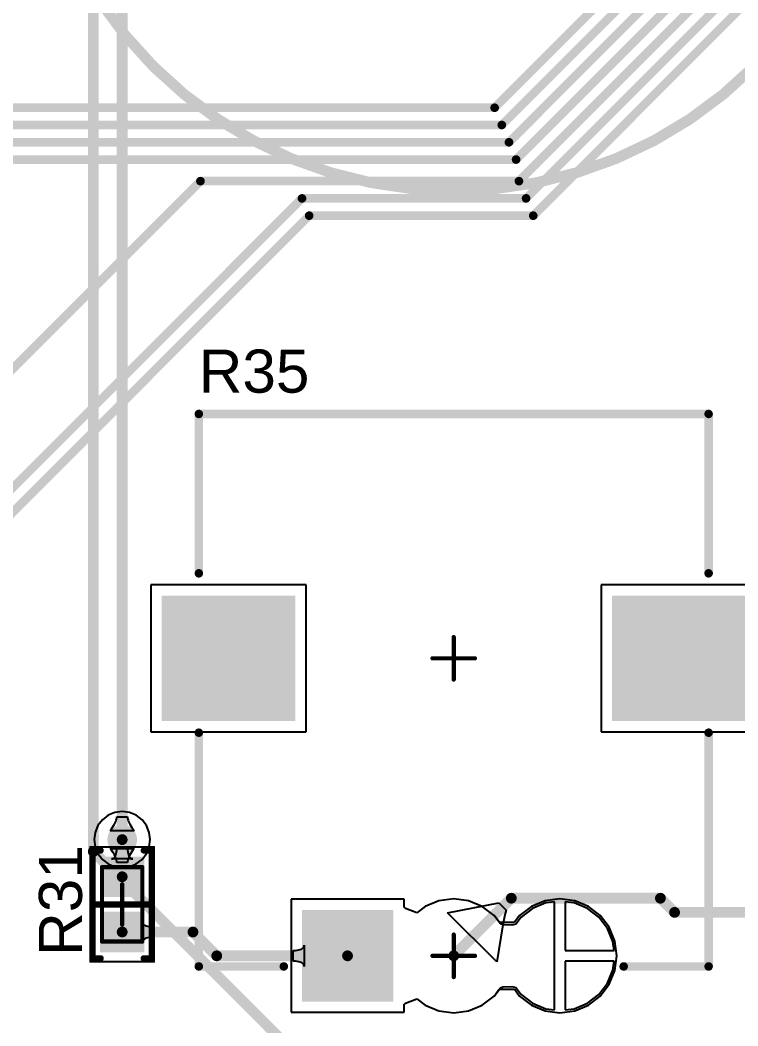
# Model space of a CAD drawing. Header units: inches. Extents: x -0.01 to 3.94, y -0.06 to 4.68.
# Drawn here: x 1.645 to 2.311, y 1.037 to 1.969 of the extents above; entities that cross this region are included whole.
import ezdxf

# ---------------------------------------------------------------- set-up
doc = ezdxf.new("R2010")
doc.units = ezdxf.units.IN
doc.header["$MEASUREMENT"] = 0
for name, color, linetype in [('Bottom Layer', 5, 'Continuous'), ('Bottom Solder', 6, 'Continuous'), ('Int1 -GND)', 16, 'Continuous'), ('Int2 -PWR)', 76, 'Continuous'), ('Multi-Layer', 9, 'Continuous'), ('Pad Holes', 156, 'Continuous'), ('PCBD Notes', 76, 'Continuous'), ('Top 3D Body', 56, 'Continuous'), ('Top Courtyard', 56, 'Continuous'), ('Top Layer', 1, 'Continuous'), ('Top Overlay', 2, 'Continuous'), ('Top Paste', 8, 'Continuous'), ('Top Solder', 216, 'Continuous'), ('Via Holes', 16, 'Continuous')]:
    doc.layers.add(name, color=color, linetype=linetype)
doc.styles.add('Arial', font='', dxfattribs={"height": 0.2})
doc.styles.get('Arial').set_extended_font_data('Arial')

# ---------------------------------------------------------------- blocks, each defined once
blk = doc.blocks.new('2EF88547_EDEF_4A49_A522_C215618D4BC7_519')
at = {"layer": 'Bottom Layer'}
for points in [[(-0.14862285, -0.05610294999999999), (-0.26870155, -0.05610295000000001), (-0.26870155, 0.05610174999999998), (-0.14862285, 0.05610175000000001)], [(0.14862245, 0.05610174999999998), (0.26870115, 0.05610175000000001), (0.26870115, -0.05610294999999999), (0.14862245, -0.05610295000000001)], [(-0.13877855, -0.23523625), (-0.05806985000000001, -0.23523625), (-0.05806984999999999, -0.31594495), (-0.13877855, -0.31594495)]]:
    blk.add_hatch(color=5, dxfattribs=at).paths.add_polyline_path(points)
h = blk.add_hatch(color=5, dxfattribs=at)
edge = h.paths.add_edge_path()
edge.add_arc((-2e-07, -0.2755906), 0.0403543, 0, 360)
h = blk.add_hatch(color=5, dxfattribs=at)
edge = h.paths.add_edge_path()
edge.add_arc((0.0984258, -0.2755906), 0.0403543, 0, 360)
at = {"layer": 'Bottom Solder'}
for points in [[(-0.14665435, -0.05807144999999999), (-0.27067005, -0.05807145000000001), (-0.27067005, 0.05807024999999999), (-0.14665435, 0.05807025000000001)], [(0.14665395, 0.05807024999999999), (0.27066965, 0.05807025000000001), (0.27066965, -0.05807144999999999), (0.14665395, -0.05807145000000001)], [(-0.14074705, -0.23326775), (-0.05610135000000002, -0.23326775), (-0.05610134999999999, -0.31791345), (-0.14074705, -0.31791345)]]:
    blk.add_hatch(color=6, dxfattribs=at).paths.add_polyline_path(points)
h = blk.add_hatch(color=6, dxfattribs=at)
edge = h.paths.add_edge_path()
edge.add_arc((-2e-07, -0.2755906), 0.0423228, 0, 360)
h = blk.add_hatch(color=6, dxfattribs=at)
edge = h.paths.add_edge_path()
edge.add_arc((0.0984258, -0.2755906), 0.0423228, 0, 360)
at = {"layer": 'Int1 -GND)'}
for points in [[(-0.14862285, -0.05610294999999999), (-0.26870155, -0.05610295000000001), (-0.26870155, 0.05610174999999998), (-0.14862285, 0.05610175000000001)], [(0.14862245, 0.05610174999999998), (0.26870115, 0.05610175000000001), (0.26870115, -0.05610294999999999), (0.14862245, -0.05610295000000001)], [(-0.13877855, -0.23523625), (-0.05806985000000001, -0.23523625), (-0.05806984999999999, -0.31594495), (-0.13877855, -0.31594495)]]:
    blk.add_hatch(color=7, dxfattribs=at).paths.add_polyline_path(points)
h = blk.add_hatch(color=7, dxfattribs=at)
edge = h.paths.add_edge_path()
edge.add_arc((-2e-07, -0.2755906), 0.0403543, 0, 360)
h = blk.add_hatch(color=7, dxfattribs=at)
edge = h.paths.add_edge_path()
edge.add_arc((0.0984258, -0.2755906), 0.0403543, 0, 360)
at = {"layer": 'Int2 -PWR)'}
for points in [[(-0.14862285, -0.05610294999999999), (-0.26870155, -0.05610295000000001), (-0.26870155, 0.05610174999999998), (-0.14862285, 0.05610175000000001)], [(0.14862245, 0.05610174999999998), (0.26870115, 0.05610175000000001), (0.26870115, -0.05610294999999999), (0.14862245, -0.05610295000000001)], [(-0.13877855, -0.23523625), (-0.05806985000000001, -0.23523625), (-0.05806984999999999, -0.31594495), (-0.13877855, -0.31594495)]]:
    blk.add_hatch(color=7, dxfattribs=at).paths.add_polyline_path(points)
h = blk.add_hatch(color=7, dxfattribs=at)
edge = h.paths.add_edge_path()
edge.add_arc((-2e-07, -0.2755906), 0.0403543, 0, 360)
h = blk.add_hatch(color=7, dxfattribs=at)
edge = h.paths.add_edge_path()
edge.add_arc((0.0984258, -0.2755906), 0.0403543, 0, 360)
at = {"layer": 'Multi-Layer'}
for points in [[(-0.14862285, -0.05610294999999999), (-0.26870155, -0.05610295000000001), (-0.26870155, 0.05610174999999998), (-0.14862285, 0.05610175000000001)], [(0.14862245, 0.05610174999999998), (0.26870115, 0.05610175000000001), (0.26870115, -0.05610294999999999), (0.14862245, -0.05610295000000001)], [(-0.13877855, -0.23523625), (-0.05806985000000001, -0.23523625), (-0.05806984999999999, -0.31594495), (-0.13877855, -0.31594495)]]:
    blk.add_hatch(color=9, dxfattribs=at).paths.add_polyline_path(points)
h = blk.add_hatch(color=9, dxfattribs=at)
edge = h.paths.add_edge_path()
edge.add_arc((-2e-07, -0.2755906), 0.0403543, 0, 360)
h = blk.add_hatch(color=9, dxfattribs=at)
edge = h.paths.add_edge_path()
edge.add_arc((0.0984258, -0.2755906), 0.0403543, 0, 360)
at = {"layer": 'Pad Holes'}
for points in [[(-0.1692921, -0.0433077), (-0.2480323, -0.0433077), (-0.2480323, 0.04330649999999999), (-0.1692921, 0.0433065)], [(0.1692917, 0.04330649999999999), (0.2480319, 0.04330650000000001), (0.2480319, -0.04330769999999999), (0.1692917, -0.04330770000000001)]]:
    blk.add_hatch(color=7, dxfattribs=at).paths.add_polyline_path(points)
h = blk.add_hatch(color=7, dxfattribs=at)
edge = h.paths.add_edge_path()
edge.add_arc((-0.0984242, -0.2755906), 0.023622, 0, 360)
h = blk.add_hatch(color=7, dxfattribs=at)
edge = h.paths.add_edge_path()
edge.add_arc((-2e-07, -0.2755906), 0.023622, 0, 360)
h = blk.add_hatch(color=7, dxfattribs=at)
edge = h.paths.add_edge_path()
edge.add_arc((0.0984258, -0.2755906), 0.023622, 0, 360)
at = {"layer": 'Top Layer'}
for points in [[(-0.14862285, -0.05610294999999999), (-0.26870155, -0.05610295000000001), (-0.26870155, 0.05610174999999998), (-0.14862285, 0.05610175000000001)], [(0.14862245, 0.05610174999999998), (0.26870115, 0.05610175000000001), (0.26870115, -0.05610294999999999), (0.14862245, -0.05610295000000001)], [(-0.13877855, -0.23523625), (-0.05806985000000001, -0.23523625), (-0.05806984999999999, -0.31594495), (-0.13877855, -0.31594495)]]:
    blk.add_hatch(color=1, dxfattribs=at).paths.add_polyline_path(points)
h = blk.add_hatch(color=1, dxfattribs=at)
edge = h.paths.add_edge_path()
edge.add_arc((-2e-07, -0.2755906), 0.0403543, 0, 360)
h = blk.add_hatch(color=1, dxfattribs=at)
edge = h.paths.add_edge_path()
edge.add_arc((0.0984258, -0.2755906), 0.0403543, 0, 360)
at = {"layer": 'Top Solder'}
for points in [[(-0.14665435, -0.05807144999999999), (-0.27067005, -0.05807145000000001), (-0.27067005, 0.05807024999999999), (-0.14665435, 0.05807025000000001)], [(0.14665395, 0.05807024999999999), (0.27066965, 0.05807025000000001), (0.27066965, -0.05807144999999999), (0.14665395, -0.05807145000000001)], [(-0.14074705, -0.23326775), (-0.05610135000000002, -0.23326775), (-0.05610134999999999, -0.31791345), (-0.14074705, -0.31791345)]]:
    blk.add_hatch(color=216, dxfattribs=at).paths.add_polyline_path(points)
h = blk.add_hatch(color=216, dxfattribs=at)
edge = h.paths.add_edge_path()
edge.add_arc((-2e-07, -0.2755906), 0.0423228, 0, 360)
h = blk.add_hatch(color=216, dxfattribs=at)
edge = h.paths.add_edge_path()
edge.add_arc((0.0984258, -0.2755906), 0.0423228, 0, 360)
at = {"layer": 'Top Courtyard'}
for points in [[(-2e-07, -0.0196846, 0.003937, 0.003937, 0), (-2e-07, 0.0196854, 0.003937, 0.003937, 0)], [(-0.0196842, -6e-07, 0.003937, 0.003937, 0), (0.0196858, -6e-07, 0.003937, 0.003937, 0)], [(-2e-07, -0.2952766, 0.003937, 0.003937, 0), (-2e-07, -0.2559046, 0.003937, 0.003937, 0)], [(-0.0196842, -0.2755906, 0.003937, 0.003937, 0), (0.0196858, -0.2755906, 0.003937, 0.003937, 0)]]:
    blk.add_lwpolyline(points, format="xyseb", dxfattribs=at)
for points in [[(-0.0009844, 0.0196854, 0.0019685, 0.0019685, 1), (0.000984, 0.0196854, 0.0019685, 0.0019685, 1)], [(-0.0206684, -6e-07, 0.0019685, 0.0019685, 1), (-0.0187, -6e-07, 0.0019685, 0.0019685, 1)], [(0.0187016, -6e-07, 0.0019685, 0.0019685, 1), (0.02067, -6e-07, 0.0019685, 0.0019685, 1)], [(-0.0009844, -0.0196846, 0.0019685, 0.0019685, 1), (0.000984, -0.0196846, 0.0019685, 0.0019685, 1)], [(-0.0009844, -0.2559046, 0.0019685, 0.0019685, 1), (0.000984, -0.2559046, 0.0019685, 0.0019685, 1)], [(-0.0206684, -0.2755906, 0.0019685, 0.0019685, 1), (-0.0187, -0.2755906, 0.0019685, 0.0019685, 1)], [(0.0187016, -0.2755906, 0.0019685, 0.0019685, 1), (0.02067, -0.2755906, 0.0019685, 0.0019685, 1)], [(-0.0009844, -0.2952766, 0.0019685, 0.0019685, 1), (0.000984, -0.2952766, 0.0019685, 0.0019685, 1)]]:
    blk.add_lwpolyline(points, format="xyseb", close=True, dxfattribs=at)
at = {"layer": 'Top Overlay'}
for points in [[(-0.2362202, 0.2263774, 0.007874, 0.007874, 0), (0.2362198, 0.2263774, 0.007874, 0.007874, 0)], [(-0.2362202, 0.0787394, 0.007874, 0.007874, 0), (-0.2362202, 0.2263774, 0.007874, 0.007874, 0)], [(0.2362198, 0.0787394, 0.007874, 0.007874, 0), (0.2362198, 0.2263774, 0.007874, 0.007874, 0)], [(-0.2362202, -0.2854326, 0.007874, 0.007874, 0), (-0.2362202, -0.0688986, 0.007874, 0.007874, 0)], [(0.2362198, -0.2854326, 0.007874, 0.007874, 0), (0.2362198, -0.0688986, 0.007874, 0.007874, 0)], [(-0.2362202, -0.2854326, 0.007874, 0.007874, 0), (-0.1574802, -0.2854326, 0.007874, 0.007874, 0)], [(0.1574798, -0.2854326, 0.007874, 0.007874, 0), (0.2362198, -0.2854326, 0.007874, 0.007874, 0)]]:
    blk.add_lwpolyline(points, format="xyseb", dxfattribs=at)
for points in [[(-0.2381887, 0.2263774, 0.003937, 0.003937, 1), (-0.2342517, 0.2263774, 0.003937, 0.003937, 1)], [(-0.2381887, 0.2263774, 0.003937, 0.003937, 1), (-0.2342517, 0.2263774, 0.003937, 0.003937, 1)], [(0.2342513, 0.2263774, 0.003937, 0.003937, 1), (0.2381883, 0.2263774, 0.003937, 0.003937, 1)], [(0.2342513, 0.2263774, 0.003937, 0.003937, 1), (0.2381883, 0.2263774, 0.003937, 0.003937, 1)], [(-0.2381887, 0.0787394, 0.003937, 0.003937, 1), (-0.2342517, 0.0787394, 0.003937, 0.003937, 1)], [(0.2342513, 0.0787394, 0.003937, 0.003937, 1), (0.2381883, 0.0787394, 0.003937, 0.003937, 1)], [(-0.2381887, -0.0688986, 0.003937, 0.003937, 1), (-0.2342517, -0.0688986, 0.003937, 0.003937, 1)], [(0.2342513, -0.0688986, 0.003937, 0.003937, 1), (0.2381883, -0.0688986, 0.003937, 0.003937, 1)], [(-0.2381887, -0.2854326, 0.003937, 0.003937, 1), (-0.2342517, -0.2854326, 0.003937, 0.003937, 1)], [(-0.2381887, -0.2854326, 0.003937, 0.003937, 1), (-0.2342517, -0.2854326, 0.003937, 0.003937, 1)], [(-0.1594487, -0.2854326, 0.003937, 0.003937, 1), (-0.1555117, -0.2854326, 0.003937, 0.003937, 1)], [(0.1555113, -0.2854326, 0.003937, 0.003937, 1), (0.1594483, -0.2854326, 0.003937, 0.003937, 1)], [(0.2342513, -0.2854326, 0.003937, 0.003937, 1), (0.2381883, -0.2854326, 0.003937, 0.003937, 1)], [(0.2342513, -0.2854326, 0.003937, 0.003937, 1), (0.2381883, -0.2854326, 0.003937, 0.003937, 1)]]:
    blk.add_lwpolyline(points, format="xyseb", close=True, dxfattribs=at)
blk = doc.blocks.new('RES_0603_1608_523')
at = {"layer": 'Top Layer'}
for points in [[(-0.0423224, -0.0187007), (-0.0423224, 0.0187009), (-0.0088578, 0.0187009), (-0.0088578, -0.0187007)], [(0.0088576, -0.0187007), (0.0088576, 0.0187009), (0.0423222, 0.0187009), (0.0423222, -0.0187007)]]:
    blk.add_hatch(color=1, dxfattribs=at).paths.add_polyline_path(points)
at = {"layer": 'Top Paste'}
for points in [[(-0.0423224, -0.0187007), (-0.0423224, 0.0187009), (-0.0088578, 0.0187009), (-0.0088578, -0.0187007)], [(0.0088576, -0.0187007), (0.0088576, 0.0187009), (0.0423222, 0.0187009), (0.0423222, -0.0187007)]]:
    blk.add_hatch(color=8, dxfattribs=at).paths.add_polyline_path(points)
at = {"layer": 'Top Solder'}
for points in [[(-0.0442909, -0.0206692), (-0.0442909, 0.0206694), (-0.0068893, 0.0206694), (-0.0068893, -0.0206692)], [(0.0068891, -0.0206692), (0.0068891, 0.0206694), (0.0442907, 0.0206694), (0.0442907, -0.0206692)]]:
    blk.add_hatch(color=216, dxfattribs=at).paths.add_polyline_path(points)
at = {"layer": 'Top 3D Body'}
for points in [[(-0.0344481, 0.0187001, 0.003937, 0.003937, 0), (0.0344479, 0.0187001, 0.003937, 0.003937, 0)], [(-0.0344481, 0.0187001, 0.003937, 0.003937, 0), (-0.0344481, -0.0186999, 0.003937, 0.003937, 0)], [(0.0344479, 0.0187001, 0.003937, 0.003937, 0), (0.0344479, -0.0186999, 0.003937, 0.003937, 0)], [(-0.0344481, -0.0186999, 0.003937, 0.003937, 0), (0.0344479, -0.0186999, 0.003937, 0.003937, 0)]]:
    blk.add_lwpolyline(points, format="xyseb", dxfattribs=at)
for points in [[(-0.0354323, 0.0187001, 0.0019685, 0.0019685, 1), (-0.0334639, 0.0187001, 0.0019685, 0.0019685, 1)], [(-0.0354323, 0.0187001, 0.0019685, 0.0019685, 1), (-0.0334639, 0.0187001, 0.0019685, 0.0019685, 1)], [(0.0334637, 0.0187001, 0.0019685, 0.0019685, 1), (0.0354321, 0.0187001, 0.0019685, 0.0019685, 1)], [(0.0334637, 0.0187001, 0.0019685, 0.0019685, 1), (0.0354321, 0.0187001, 0.0019685, 0.0019685, 1)], [(-0.0354323, -0.0186999, 0.0019685, 0.0019685, 1), (-0.0334639, -0.0186999, 0.0019685, 0.0019685, 1)], [(-0.0354323, -0.0186999, 0.0019685, 0.0019685, 1), (-0.0334639, -0.0186999, 0.0019685, 0.0019685, 1)], [(0.0334637, -0.0186999, 0.0019685, 0.0019685, 1), (0.0354321, -0.0186999, 0.0019685, 0.0019685, 1)], [(0.0334637, -0.0186999, 0.0019685, 0.0019685, 1), (0.0354321, -0.0186999, 0.0019685, 0.0019685, 1)]]:
    blk.add_lwpolyline(points, format="xyseb", close=True, dxfattribs=at)
at = {"layer": 'Top Courtyard'}
for points in [[(-0.0531501, 0.0295281, 0.0019685, 0.0019685, 0), (0.0531499, 0.0295281, 0.0019685, 0.0019685, 0)], [(-0.0531501, 0.0295281, 0.0019685, 0.0019685, 0), (-0.0531501, -0.0295279, 0.0019685, 0.0019685, 0)], [(0.0531499, 0.0295281, 0.0019685, 0.0019685, 0), (0.0531499, -0.0295279, 0.0019685, 0.0019685, 0)], [(-1e-07, 0.0187001, 0.003937, 0.003937, 0), (-1e-07, -0.0186999, 0.003937, 0.003937, 0)], [(-0.0187001, 1e-07, 0.003937, 0.003937, 0), (0.0186999, 1e-07, 0.003937, 0.003937, 0)], [(-0.0531501, -0.0295279, 0.0019685, 0.0019685, 0), (0.0531499, -0.0295279, 0.0019685, 0.0019685, 0)]]:
    blk.add_lwpolyline(points, format="xyseb", dxfattribs=at)
for points in [[(-0.0536422, 0.0295281, 0.0009842, 0.0009842, 1), (-0.052658, 0.0295281, 0.0009842, 0.0009842, 1)], [(-0.0536422, 0.0295281, 0.0009842, 0.0009842, 1), (-0.052658, 0.0295281, 0.0009842, 0.0009842, 1)], [(0.0526578, 0.0295281, 0.0009842, 0.0009842, 1), (0.053642, 0.0295281, 0.0009842, 0.0009842, 1)], [(0.0526578, 0.0295281, 0.0009842, 0.0009842, 1), (0.053642, 0.0295281, 0.0009842, 0.0009842, 1)], [(-0.0009843, 0.0187001, 0.0019685, 0.0019685, 1), (0.0009841, 0.0187001, 0.0019685, 0.0019685, 1)], [(-0.0196843, 1e-07, 0.0019685, 0.0019685, 1), (-0.0177159, 1e-07, 0.0019685, 0.0019685, 1)], [(0.0177157, 1e-07, 0.0019685, 0.0019685, 1), (0.0196841, 1e-07, 0.0019685, 0.0019685, 1)], [(-0.0009843, -0.0186999, 0.0019685, 0.0019685, 1), (0.0009841, -0.0186999, 0.0019685, 0.0019685, 1)], [(-0.0536422, -0.0295279, 0.0009842, 0.0009842, 1), (-0.052658, -0.0295279, 0.0009842, 0.0009842, 1)], [(-0.0536422, -0.0295279, 0.0009842, 0.0009842, 1), (-0.052658, -0.0295279, 0.0009842, 0.0009842, 1)], [(0.0526578, -0.0295279, 0.0009842, 0.0009842, 1), (0.053642, -0.0295279, 0.0009842, 0.0009842, 1)], [(0.0526578, -0.0295279, 0.0009842, 0.0009842, 1), (0.053642, -0.0295279, 0.0009842, 0.0009842, 1)]]:
    blk.add_lwpolyline(points, format="xyseb", close=True, dxfattribs=at)
at = {"layer": 'Top Overlay'}
for points in [[(-0.0500001, 0.0275601, 0.0059055, 0.0059055, 0), (0.0499999, 0.0275601, 0.0059055, 0.0059055, 0)], [(-0.0500001, 0.0275601, 0.0059055, 0.0059055, 0), (-0.0500001, 0.0200001, 0.0059055, 0.0059055, 0)], [(-1e-07, 0.0275601, 0.0059055, 0.0059055, 0), (-1e-07, -0.0275599, 0.0059055, 0.0059055, 0)], [(0.0499999, 0.0275601, 0.0059055, 0.0059055, 0), (0.0499999, 0.0200001, 0.0059055, 0.0059055, 0)], [(-0.0500001, -0.0199999, 0.0059055, 0.0059055, 0), (-0.0500001, -0.0275599, 0.0059055, 0.0059055, 0)], [(0.0499999, -0.0199999, 0.0059055, 0.0059055, 0), (0.0499999, -0.0275599, 0.0059055, 0.0059055, 0)], [(-0.0500001, -0.0275599, 0.0059055, 0.0059055, 0), (0.0499999, -0.0275599, 0.0059055, 0.0059055, 0)]]:
    blk.add_lwpolyline(points, format="xyseb", dxfattribs=at)
for points in [[(-0.0514765, 0.0275601, 0.0029527, 0.0029527, 1), (-0.0485237, 0.0275601, 0.0029527, 0.0029527, 1)], [(-0.0514765, 0.0275601, 0.0029527, 0.0029527, 1), (-0.0485237, 0.0275601, 0.0029527, 0.0029527, 1)], [(-0.0014765, 0.0275601, 0.0029527, 0.0029527, 1), (0.0014763, 0.0275601, 0.0029527, 0.0029527, 1)], [(0.0485235, 0.0275601, 0.0029527, 0.0029527, 1), (0.0514763, 0.0275601, 0.0029527, 0.0029527, 1)], [(0.0485235, 0.0275601, 0.0029527, 0.0029527, 1), (0.0514763, 0.0275601, 0.0029527, 0.0029527, 1)], [(-0.0514765, 0.0200001, 0.0029527, 0.0029527, 1), (-0.0485237, 0.0200001, 0.0029527, 0.0029527, 1)], [(0.0485235, 0.0200001, 0.0029527, 0.0029527, 1), (0.0514763, 0.0200001, 0.0029527, 0.0029527, 1)], [(-0.0514765, -0.0199999, 0.0029527, 0.0029527, 1), (-0.0485237, -0.0199999, 0.0029527, 0.0029527, 1)], [(0.0485235, -0.0199999, 0.0029527, 0.0029527, 1), (0.0514763, -0.0199999, 0.0029527, 0.0029527, 1)], [(-0.0514765, -0.0275599, 0.0029527, 0.0029527, 1), (-0.0485237, -0.0275599, 0.0029527, 0.0029527, 1)], [(-0.0514765, -0.0275599, 0.0029527, 0.0029527, 1), (-0.0485237, -0.0275599, 0.0029527, 0.0029527, 1)], [(-0.0014765, -0.0275599, 0.0029527, 0.0029527, 1), (0.0014763, -0.0275599, 0.0029527, 0.0029527, 1)], [(0.0485235, -0.0275599, 0.0029527, 0.0029527, 1), (0.0514763, -0.0275599, 0.0029527, 0.0029527, 1)], [(0.0485235, -0.0275599, 0.0029527, 0.0029527, 1), (0.0514763, -0.0275599, 0.0029527, 0.0029527, 1)]]:
    blk.add_lwpolyline(points, format="xyseb", close=True, dxfattribs=at)

msp = doc.modelspace()

# ---------------------------------------------------------------- hatches: boundary and pattern name
at = {"layer": 'Bottom Layer'}
h = msp.add_hatch(color=5, dxfattribs=at)
edge = h.paths.add_edge_path()
edge.add_arc((1.74, 1.21), 0.0137795, 0, 360)
at = {"layer": 'Int1 -GND)'}
h = msp.add_hatch(color=7, dxfattribs=at)
edge = h.paths.add_edge_path()
edge.add_arc((1.74, 1.21), 0.0137795, 0, 360)
at = {"layer": 'Int2 -PWR)'}
h = msp.add_hatch(color=7, dxfattribs=at)
edge = h.paths.add_edge_path()
edge.add_arc((1.74, 1.21), 0.0137795, 0, 360)
at = {"layer": 'Top Layer'}
h = msp.add_hatch(color=1, dxfattribs=at)
edge = h.paths.add_edge_path()
edge.add_arc((1.74, 1.21), 0.0137795, 0, 360)
at = {"layer": 'Via Holes'}
h = msp.add_hatch(color=7, dxfattribs=at)
edge = h.paths.add_edge_path()
edge.add_arc((1.74, 1.21), 0.0068897, 0, 360)

# ---------------------------------------------------------------- linework, layer by layer
at = {"layer": 'Bottom Layer'}
for p, q in [((1.7347593, 1.2290527), (1.7349398, 1.2301123)), ((1.7349398, 1.2301123), (1.735, 1.2311081)), ((1.735, 1.2311081), (1.745, 1.2311081)), ((1.745, 1.2311081), (1.7450602, 1.2301123)), ((1.7450602, 1.2301123), (1.7452407, 1.2290527)), ((1.730125, 1.2198455), (1.7328333, 1.2241749)), ((1.7328333, 1.2241749), (1.7334954, 1.2254902)), ((1.7334954, 1.2254902), (1.734037, 1.2267416)), ((1.734037, 1.2267416), (1.7344583, 1.2279291)), ((1.7344583, 1.2279291), (1.7347593, 1.2290527)), ((1.7452407, 1.2290527), (1.7455417, 1.2279291)), ((1.7455417, 1.2279291), (1.745963, 1.2267416)), ((1.745963, 1.2267416), (1.7465046, 1.2254902)), ((1.7465046, 1.2254902), (1.7471667, 1.2241749)), ((1.7471667, 1.2241749), (1.7488519, 1.2213525)), ((1.7488519, 1.2213525), (1.749875, 1.2198455)), ((1.7289815, 1.2182746), (1.730125, 1.2198455)), ((1.7510185, 1.2182746), (1.7289815, 1.2182746)), ((1.749875, 1.2198455), (1.7510185, 1.2182746))]:
    msp.add_line(p, q, dxfattribs=at)
for points in [[(1.7132204, 1.1989076, 0.01, 0.01, 0), (1.7132204, 3.3162254, 0.01, 0.01, 0)], [(1.74, 1.21, 0.01, 0.01, 0), (1.74, 3.157872, 0.01, 0.01, 0)], [(1.7132204, 1.1989076, 0.01, 0.01, 0), (1.9409943, 0.9711337, 0.01, 0.01, 0)]]:
    msp.add_lwpolyline(points, format="xyseb", dxfattribs=at)
for points in [[(1.7375, 1.21, 0.005, 0.005, 1), (1.7425, 1.21, 0.005, 0.005, 1)], [(1.7107204, 1.1989076, 0.005, 0.005, 1), (1.7157204, 1.1989076, 0.005, 0.005, 1)], [(1.7107204, 1.1989076, 0.005, 0.005, 1), (1.7157204, 1.1989076, 0.005, 0.005, 1)]]:
    msp.add_lwpolyline(points, format="xyseb", close=True, dxfattribs=at)
at = {"layer": 'Int1 -GND)'}
for p, q in [((1.9106212, 1.4460544), (1.7665426, 1.4460544)), ((1.7665426, 1.4460544), (1.7665426, 1.3098498)), ((1.9106212, 1.3098498), (1.9106212, 1.4460544)), ((2.3279452, 1.4460544), (2.1838666, 1.4460544)), ((2.1838666, 1.4460544), (2.1838666, 1.3098498)), ((1.7665426, 1.3098498), (1.9106212, 1.3098498)), ((2.1838666, 1.3098498), (2.3279452, 1.3098498)), ((1.726999, 1.2325184), (1.7216138, 1.2283862)), ((1.7332702, 1.235116), (1.726999, 1.2325184)), ((1.74, 1.236002), (1.7332702, 1.235116)), ((1.7467298, 1.235116), (1.74, 1.236002)), ((1.753001, 1.2325184), (1.7467298, 1.235116)), ((1.7583862, 1.2283862), (1.753001, 1.2325184)), ((1.7174816, 1.223001), (1.714884, 1.2167298)), ((1.7216138, 1.2283862), (1.7174816, 1.223001)), ((1.7625184, 1.223001), (1.7583862, 1.2283862)), ((1.765116, 1.2167298), (1.7625184, 1.223001)), ((1.714884, 1.2167298), (1.713998, 1.21)), ((1.766002, 1.21), (1.765116, 1.2167298)), ((1.713998, 1.21), (1.714884, 1.2032702)), ((1.714884, 1.2032702), (1.7174816, 1.196999)), ((1.7625184, 1.196999), (1.765116, 1.2032702)), ((1.765116, 1.2032702), (1.766002, 1.21)), ((1.7174816, 1.196999), (1.7216138, 1.1916138)), ((1.7583862, 1.1916138), (1.7625184, 1.196999)), ((1.7216138, 1.1916138), (1.726999, 1.1874816)), ((1.726999, 1.1874816), (1.7332702, 1.184884)), ((1.7332702, 1.184884), (1.74, 1.183998)), ((1.74, 1.183998), (1.7467298, 1.184884)), ((1.7467298, 1.184884), (1.753001, 1.1874816)), ((1.753001, 1.1874816), (1.7583862, 1.1916138)), ((2.0011742, 1.1547164), (1.8964656, 1.1547164)), ((1.8964656, 1.1547164), (1.8964656, 1.0500078)), ((2.0011742, 1.147463), (2.0011742, 1.1547164)), ((2.0025636, 1.1462279), (2.0011742, 1.147463)), ((2.0131742, 1.1422108), (2.0025636, 1.1462279)), ((2.0208409, 1.1480935), (2.0131742, 1.1422108)), ((2.0335767, 1.1533689), (2.0208409, 1.1480935)), ((2.0472439, 1.1551682), (2.0335767, 1.1533689)), ((2.0609111, 1.1533689), (2.0472439, 1.1551682)), ((2.0736469, 1.1480935), (2.0609111, 1.1533689)), ((2.0845835, 1.1397017), (2.0736469, 1.1480935)), ((2.1202755, 1.1463465), (2.1097568, 1.1382752)), ((2.1325248, 1.1514203), (2.1202755, 1.1463465)), ((2.1406699, 1.1524926), (2.1325248, 1.1514203)), ((2.1406699, 1.1023621), (2.1406699, 1.1524926)), ((2.158815, 1.1514203), (2.1506699, 1.1524926)), ((2.1506699, 1.1524926), (2.1506699, 1.1073621)), ((2.1710643, 1.1463465), (2.158815, 1.1514203)), ((2.181583, 1.1382752), (2.1710643, 1.1463465)), ((2.090468, 1.1320327), (2.0845835, 1.1397017)), ((2.1097568, 1.1382752), (2.1047354, 1.1317313)), ((2.1896543, 1.1277565), (2.181583, 1.1382752)), ((2.0928877, 1.1311103), (2.090468, 1.1320327)), ((2.1010453, 1.1308005), (2.0928877, 1.1311103)), ((2.1047354, 1.1317313), (2.1010453, 1.1308005)), ((2.1947281, 1.1155072), (2.1896543, 1.1277565)), ((2.1958004, 1.1073621), (2.1947281, 1.1155072)), ((2.1406699, 1.0522316), (2.1406699, 1.1023621)), ((2.1506699, 1.1073621), (2.1958004, 1.1073621)), ((2.1958004, 1.0973621), (2.1506699, 1.0973621)), ((2.1506699, 1.0973621), (2.1506699, 1.0522316)), ((2.1947281, 1.089217), (2.1958004, 1.0973621)), ((2.1896543, 1.0769677), (2.1947281, 1.089217)), ((2.0845835, 1.0650225), (2.090468, 1.0726915)), ((2.090468, 1.0726915), (2.0928877, 1.0736139)), ((2.0928877, 1.0736139), (2.1010453, 1.0739237)), ((2.1010453, 1.0739237), (2.1047354, 1.0729929)), ((2.1047354, 1.0729929), (2.1097568, 1.066449)), ((2.181583, 1.066449), (2.1896543, 1.0769677)), ((2.0025636, 1.0584963), (2.0131742, 1.0625134)), ((2.0131742, 1.0625134), (2.0208409, 1.0566307)), ((2.0736469, 1.0566307), (2.0845835, 1.0650225)), ((2.1097568, 1.066449), (2.1202755, 1.0583777)), ((2.1710643, 1.0583777), (2.181583, 1.066449)), ((2.0011742, 1.0572612), (2.0025636, 1.0584963)), ((2.0011742, 1.0500078), (2.0011742, 1.0572612)), ((2.0208409, 1.0566307), (2.0335767, 1.0513553)), ((2.0609111, 1.0513553), (2.0736469, 1.0566307)), ((2.1202755, 1.0583777), (2.1325248, 1.0533039)), ((2.1325248, 1.0533039), (2.1406699, 1.0522316)), ((2.1506699, 1.0522316), (2.158815, 1.0533039)), ((2.158815, 1.0533039), (2.1710643, 1.0583777)), ((1.8964656, 1.0500078), (2.0011742, 1.0500078)), ((2.0335767, 1.0513553), (2.0472439, 1.049556)), ((2.0472439, 1.049556), (2.0609111, 1.0513553))]:
    msp.add_line(p, q, dxfattribs=at)
at = {"layer": 'Int2 -PWR)'}
for p, q in [((1.9106212, 1.4460544), (1.7665426, 1.4460544)), ((1.7665426, 1.4460544), (1.7665426, 1.3098498)), ((1.9106212, 1.3098498), (1.9106212, 1.4460544)), ((2.3279452, 1.4460544), (2.1838666, 1.4460544)), ((2.1838666, 1.4460544), (2.1838666, 1.3098498)), ((1.7665426, 1.3098498), (1.9106212, 1.3098498)), ((2.1838666, 1.3098498), (2.3279452, 1.3098498)), ((1.726999, 1.2325184), (1.7216138, 1.2283862)), ((1.7332702, 1.235116), (1.726999, 1.2325184)), ((1.74, 1.236002), (1.7332702, 1.235116)), ((1.7467298, 1.235116), (1.74, 1.236002)), ((1.753001, 1.2325184), (1.7467298, 1.235116)), ((1.7583862, 1.2283862), (1.753001, 1.2325184)), ((1.7174816, 1.223001), (1.714884, 1.2167298)), ((1.7216138, 1.2283862), (1.7174816, 1.223001)), ((1.7625184, 1.223001), (1.7583862, 1.2283862)), ((1.765116, 1.2167298), (1.7625184, 1.223001)), ((1.714884, 1.2167298), (1.713998, 1.21)), ((1.766002, 1.21), (1.765116, 1.2167298)), ((1.713998, 1.21), (1.714884, 1.2032702)), ((1.714884, 1.2032702), (1.7174816, 1.196999)), ((1.7625184, 1.196999), (1.765116, 1.2032702)), ((1.765116, 1.2032702), (1.766002, 1.21)), ((1.7174816, 1.196999), (1.7216138, 1.1916138)), ((1.7583862, 1.1916138), (1.7625184, 1.196999)), ((1.7216138, 1.1916138), (1.726999, 1.1874816)), ((1.726999, 1.1874816), (1.7332702, 1.184884)), ((1.7332702, 1.184884), (1.74, 1.183998)), ((1.74, 1.183998), (1.7467298, 1.184884)), ((1.7467298, 1.184884), (1.753001, 1.1874816)), ((1.753001, 1.1874816), (1.7583862, 1.1916138)), ((2.0011742, 1.1547164), (1.8964656, 1.1547164)), ((1.8964656, 1.1547164), (1.8964656, 1.0500078)), ((2.0011742, 1.147463), (2.0011742, 1.1547164)), ((2.0025636, 1.1462279), (2.0011742, 1.147463)), ((2.0131742, 1.1422108), (2.0025636, 1.1462279)), ((2.0208409, 1.1480935), (2.0131742, 1.1422108)), ((2.0335767, 1.1533689), (2.0208409, 1.1480935)), ((2.0472439, 1.1551682), (2.0335767, 1.1533689)), ((2.0609111, 1.1533689), (2.0472439, 1.1551682)), ((2.0736469, 1.1480935), (2.0609111, 1.1533689)), ((2.0845835, 1.1397017), (2.0736469, 1.1480935)), ((2.1192669, 1.1480935), (2.1083303, 1.1397017)), ((2.1320027, 1.1533689), (2.1192669, 1.1480935)), ((2.1456699, 1.1551682), (2.1320027, 1.1533689)), ((2.1593371, 1.1533689), (2.1456699, 1.1551682)), ((2.1720729, 1.1480935), (2.1593371, 1.1533689)), ((2.1830095, 1.1397017), (2.1720729, 1.1480935)), ((2.0891912, 1.1336967), (2.0845835, 1.1397017)), ((2.1083303, 1.1397017), (2.1037226, 1.1336967)), ((2.1914013, 1.1287651), (2.1830095, 1.1397017)), ((2.0904353, 1.1331258), (2.0891912, 1.1336967)), ((2.1024785, 1.1331258), (2.0904353, 1.1331258)), ((2.1037226, 1.1336967), (2.1024785, 1.1331258)), ((2.1966767, 1.1160293), (2.1914013, 1.1287651)), ((2.198476, 1.1023621), (2.1966767, 1.1160293)), ((2.1966767, 1.0886949), (2.198476, 1.1023621)), ((2.1914013, 1.0759591), (2.1966767, 1.0886949)), ((2.0891912, 1.0710275), (2.0904353, 1.0715984)), ((2.0904353, 1.0715984), (2.1024785, 1.0715984)), ((2.1024785, 1.0715984), (2.1037226, 1.0710275)), ((2.1830095, 1.0650225), (2.1914013, 1.0759591)), ((2.0025636, 1.0584963), (2.0131742, 1.0625134)), ((2.0131742, 1.0625134), (2.0208409, 1.0566307)), ((2.0736469, 1.0566307), (2.0845835, 1.0650225)), ((2.0845835, 1.0650225), (2.0891912, 1.0710275)), ((2.1037226, 1.0710275), (2.1083303, 1.0650225)), ((2.1083303, 1.0650225), (2.1192669, 1.0566307)), ((2.1720729, 1.0566307), (2.1830095, 1.0650225)), ((2.0011742, 1.0572612), (2.0025636, 1.0584963)), ((2.0011742, 1.0500078), (2.0011742, 1.0572612)), ((2.0208409, 1.0566307), (2.0335767, 1.0513553)), ((2.0609111, 1.0513553), (2.0736469, 1.0566307)), ((2.1192669, 1.0566307), (2.1320027, 1.0513553)), ((2.1593371, 1.0513553), (2.1720729, 1.0566307)), ((1.8964656, 1.0500078), (2.0011742, 1.0500078)), ((2.0335767, 1.0513553), (2.0472439, 1.049556)), ((2.0472439, 1.049556), (2.0609111, 1.0513553)), ((2.1320027, 1.0513553), (2.1456699, 1.049556)), ((2.1456699, 1.049556), (2.1593371, 1.0513553))]:
    msp.add_line(p, q, dxfattribs=at)
at = {"layer": 'PCBD Notes'}
msp.add_lwpolyline([(2.4409449, 2.2047244, 0.01, 0.01, 1), (1.6535433, 2.2047244, 0.01, 0.01, 1)], format="xyseb", close=True, dxfattribs=at)
at = {"layer": 'Top Layer'}
for p, q in [((1.73495, 1.2003022), (1.735, 1.2022022)), ((1.735, 1.2022022), (1.745, 1.2022022)), ((1.745, 1.2022022), (1.74505, 1.2003022)), ((1.730125, 1.2001545), (1.7289815, 1.2017254)), ((1.7289815, 1.2017254), (1.7510185, 1.2017254)), ((1.7311481, 1.1986475), (1.730125, 1.2001545)), ((1.7328333, 1.1958251), (1.7311481, 1.1986475)), ((1.7318, 1.1926022), (1.73255, 1.1931022)), ((1.73255, 1.1931022), (1.7332, 1.1938022)), ((1.7334954, 1.1945098), (1.7328333, 1.1958251)), ((1.7332, 1.1938022), (1.73375, 1.1947022)), ((1.734037, 1.1932584), (1.7334954, 1.1945098)), ((1.73375, 1.1947022), (1.7342, 1.1958022)), ((1.7344583, 1.1920709), (1.734037, 1.1932584)), ((1.7342, 1.1958022), (1.73455, 1.1971022)), ((1.73455, 1.1971022), (1.7348, 1.1986022)), ((1.7348, 1.1986022), (1.73495, 1.2003022)), ((1.74505, 1.2003022), (1.7452, 1.1986022)), ((1.7452, 1.1986022), (1.74545, 1.1971022)), ((1.74545, 1.1971022), (1.7458, 1.1958022)), ((1.745963, 1.1932584), (1.7455417, 1.1920709)), ((1.7458, 1.1958022), (1.74625, 1.1947022)), ((1.7465046, 1.1945098), (1.745963, 1.1932584)), ((1.74625, 1.1947022), (1.7468, 1.1938022)), ((1.7471667, 1.1958251), (1.7465046, 1.1945098)), ((1.7468, 1.1938022), (1.74745, 1.1931022)), ((1.749875, 1.2001545), (1.7471667, 1.1958251)), ((1.74745, 1.1931022), (1.7482, 1.1926022)), ((1.7510185, 1.2017254), (1.749875, 1.2001545)), ((1.73, 1.1922022), (1.73095, 1.1923022)), ((1.75, 1.1922022), (1.73, 1.1922022)), ((1.73095, 1.1923022), (1.7318, 1.1926022)), ((1.7347593, 1.1909473), (1.7344583, 1.1920709)), ((1.7349398, 1.1898877), (1.7347593, 1.1909473)), ((1.735, 1.1888919), (1.7349398, 1.1898877)), ((1.745, 1.1888919), (1.735, 1.1888919)), ((1.7450602, 1.1898877), (1.745, 1.1888919)), ((1.7452407, 1.1909473), (1.7450602, 1.1898877)), ((1.7455417, 1.1920709), (1.7452407, 1.1909473)), ((1.7482, 1.1926022), (1.74905, 1.1923022)), ((1.74905, 1.1923022), (1.75, 1.1922022)), ((2.0415619, 1.1423145), (2.0891442, 1.1513335)), ((2.0891442, 1.1513335), (2.0962153, 1.1442624)), ((2.0871963, 1.0966801), (2.0415619, 1.1423145)), ((2.094301, 1.1388774), (2.0926479, 1.1310542)), ((2.0950145, 1.1415191), (2.094301, 1.1388774)), ((2.0956526, 1.1433141), (2.0950145, 1.1415191)), ((2.0962153, 1.1442624), (2.0956526, 1.1433141)), ((1.7584607, 1.1144099), (1.7584607, 1.1344099)), ((1.7584607, 1.1344099), (1.7585619, 1.1334599)), ((1.7585619, 1.1334599), (1.7588655, 1.1326099)), ((1.7588655, 1.1326099), (1.7593715, 1.1318599)), ((1.7593715, 1.1318599), (1.7600799, 1.1312099)), ((1.7600799, 1.1312099), (1.7609907, 1.1306599)), ((1.7609907, 1.1306599), (1.7621039, 1.1302099)), ((1.7621039, 1.1302099), (1.7634195, 1.1298599)), ((1.7634195, 1.1298599), (1.7649375, 1.1296099)), ((1.7649375, 1.1296099), (1.7666579, 1.1294599)), ((1.7666579, 1.1294599), (1.7685807, 1.1294099)), ((1.7685807, 1.1294099), (1.7685807, 1.1194099)), ((2.0926479, 1.1310542), (2.0871963, 1.0966801)), ((1.7609907, 1.1181599), (1.7600799, 1.1176099)), ((1.7621039, 1.1186099), (1.7609907, 1.1181599)), ((1.7634195, 1.1189599), (1.7621039, 1.1186099)), ((1.7649375, 1.1192099), (1.7634195, 1.1189599)), ((1.7666579, 1.1193599), (1.7649375, 1.1192099)), ((1.7685807, 1.1194099), (1.7666579, 1.1193599)), ((1.7585619, 1.1153599), (1.7584607, 1.1144099)), ((1.7588655, 1.1162099), (1.7585619, 1.1153599)), ((1.7593715, 1.1169599), (1.7588655, 1.1162099)), ((1.7600799, 1.1176099), (1.7593715, 1.1169599)), ((1.9061756, 1.1086121), (1.9070864, 1.1091621)), ((1.9070864, 1.1091621), (1.9077948, 1.1098121)), ((1.9077948, 1.1098121), (1.9083008, 1.1105621)), ((1.9083008, 1.1105621), (1.9086044, 1.1114121)), ((1.9086044, 1.1114121), (1.9087056, 1.1123621)), ((1.9087056, 1.1123621), (1.9087056, 1.0923621)), ((1.8985856, 1.1073621), (1.9005084, 1.1074121)), ((1.8985856, 1.0973621), (1.8985856, 1.1073621)), ((1.9005084, 1.1074121), (1.9022288, 1.1075621)), ((1.9022288, 1.1075621), (1.9037468, 1.1078121)), ((1.9037468, 1.1078121), (1.9050624, 1.1081621)), ((1.9050624, 1.1081621), (1.9061756, 1.1086121)), ((1.9005084, 1.0973121), (1.8985856, 1.0973621)), ((1.9022288, 1.0971621), (1.9005084, 1.0973121)), ((1.9037468, 1.0969121), (1.9022288, 1.0971621)), ((1.9050624, 1.0965621), (1.9037468, 1.0969121)), ((1.9061756, 1.0961121), (1.9050624, 1.0965621)), ((1.9070864, 1.0955621), (1.9061756, 1.0961121)), ((1.9077948, 1.0949121), (1.9070864, 1.0955621)), ((1.9083008, 1.0941621), (1.9077948, 1.0949121)), ((1.9086044, 1.0933121), (1.9083008, 1.0941621)), ((1.9087056, 1.0923621), (1.9086044, 1.0933121))]:
    msp.add_line(p, q, dxfattribs=at)
for points in [[(2.0851715, 1.888, 0.008, 0.008, 0), (2.2712439, 2.0740724, 0.008, 0.008, 0)], [(2.0917989, 1.872, 0.008, 0.008, 0), (2.2872439, 2.067445, 0.008, 0.008, 0)], [(2.0984263, 1.856, 0.008, 0.008, 0), (2.3032439, 2.0608176, 0.008, 0.008, 0)], [(2.1050537, 1.84, 0.008, 0.008, 0), (2.3192439, 2.0541902, 0.008, 0.008, 0)], [(2.1076811, 1.82, 0.008, 0.008, 0), (2.3352439, 2.0475628, 0.008, 0.008, 0)], [(2.1143085, 1.804, 0.008, 0.008, 0), (2.3512439, 2.0409354, 0.008, 0.008, 0)], [(2.1209359, 1.788, 0.008, 0.008, 0), (2.3672439, 2.034308, 0.008, 0.008, 0)], [(0.4443783, 1.888, 0.008, 0.008, 0), (2.0851715, 1.888, 0.008, 0.008, 0)], [(0.5083783, 1.872, 0.008, 0.008, 0), (2.0917989, 1.872, 0.008, 0.008, 0)], [(0.5723783, 1.856, 0.008, 0.008, 0), (2.0984263, 1.856, 0.008, 0.008, 0)], [(0.6363783, 1.84, 0.008, 0.008, 0), (2.1050537, 1.84, 0.008, 0.008, 0)], [(1.3704719, 1.3779521, 0.008, 0.008, 0), (1.8125198, 1.82, 0.008, 0.008, 0)], [(1.8125198, 1.82, 0.008, 0.008, 0), (2.1076811, 1.82, 0.008, 0.008, 0)], [(1.4385795, 1.3359521, 0.008, 0.008, 0), (1.9066274, 1.804, 0.008, 0.008, 0)], [(1.9066274, 1.804, 0.008, 0.008, 0), (2.1143085, 1.804, 0.008, 0.008, 0)], [(1.4452069, 1.3199521, 0.008, 0.008, 0), (1.9132548, 1.788, 0.008, 0.008, 0)], [(1.9132548, 1.788, 0.008, 0.008, 0), (2.1209359, 1.788, 0.008, 0.008, 0)], [(1.74, 1.17559, 0.01, 0.01, 0), (1.74, 1.21, 0.01, 0.01, 0)], [(1.7399999, 1.1755899, 0.01, 0.01, 0), (1.74, 1.17559, 0.01, 0.01, 0)], [(2.0472439, 1.1023621, 0.01, 0.01, 0), (2.1005983, 1.1557165, 0.01, 0.01, 0)], [(2.1005983, 1.1557165, 0.01, 0.01, 0), (2.2387795, 1.1557165, 0.01, 0.01, 0)], [(2.2387795, 1.1557165, 0.01, 0.01, 0), (2.2518976, 1.1425984, 0.01, 0.01, 0)], [(2.2518976, 1.1425984, 0.01, 0.01, 0), (2.3827559, 1.1425984, 0.01, 0.01, 0)], [(1.7399999, 1.1244099, 0.01, 0.01, 0), (1.8055901, 1.1244099, 0.01, 0.01, 0)], [(1.8055901, 1.1244099, 0.01, 0.01, 0), (1.8276379, 1.1023621, 0.01, 0.01, 0)], [(1.8276379, 1.1023621, 0.01, 0.01, 0), (1.9488199, 1.1023621, 0.01, 0.01, 0)]]:
    msp.add_lwpolyline(points, format="xyseb", dxfattribs=at)
for points in [[(2.0831715, 1.888, 0.004, 0.004, 1), (2.0871715, 1.888, 0.004, 0.004, 1)], [(2.0831715, 1.888, 0.004, 0.004, 1), (2.0871715, 1.888, 0.004, 0.004, 1)], [(2.0897989, 1.872, 0.004, 0.004, 1), (2.0937989, 1.872, 0.004, 0.004, 1)], [(2.0897989, 1.872, 0.004, 0.004, 1), (2.0937989, 1.872, 0.004, 0.004, 1)], [(2.0964263, 1.856, 0.004, 0.004, 1), (2.1004263, 1.856, 0.004, 0.004, 1)], [(2.0964263, 1.856, 0.004, 0.004, 1), (2.1004263, 1.856, 0.004, 0.004, 1)], [(2.1030537, 1.84, 0.004, 0.004, 1), (2.1070537, 1.84, 0.004, 0.004, 1)], [(2.1030537, 1.84, 0.004, 0.004, 1), (2.1070537, 1.84, 0.004, 0.004, 1)], [(1.8105198, 1.82, 0.004, 0.004, 1), (1.8145198, 1.82, 0.004, 0.004, 1)], [(1.8105198, 1.82, 0.004, 0.004, 1), (1.8145198, 1.82, 0.004, 0.004, 1)], [(2.1056811, 1.82, 0.004, 0.004, 1), (2.1096811, 1.82, 0.004, 0.004, 1)], [(2.1056811, 1.82, 0.004, 0.004, 1), (2.1096811, 1.82, 0.004, 0.004, 1)], [(1.9046274, 1.804, 0.004, 0.004, 1), (1.9086274, 1.804, 0.004, 0.004, 1)], [(1.9046274, 1.804, 0.004, 0.004, 1), (1.9086274, 1.804, 0.004, 0.004, 1)], [(2.1123085, 1.804, 0.004, 0.004, 1), (2.1163085, 1.804, 0.004, 0.004, 1)], [(2.1123085, 1.804, 0.004, 0.004, 1), (2.1163085, 1.804, 0.004, 0.004, 1)], [(1.9112548, 1.788, 0.004, 0.004, 1), (1.9152548, 1.788, 0.004, 0.004, 1)], [(1.9112548, 1.788, 0.004, 0.004, 1), (1.9152548, 1.788, 0.004, 0.004, 1)], [(2.1189359, 1.788, 0.004, 0.004, 1), (2.1229359, 1.788, 0.004, 0.004, 1)], [(2.1189359, 1.788, 0.004, 0.004, 1), (2.1229359, 1.788, 0.004, 0.004, 1)], [(1.7375, 1.21, 0.005, 0.005, 1), (1.7425, 1.21, 0.005, 0.005, 1)], [(1.7374999, 1.1755899, 0.005, 0.005, 1), (1.7424999, 1.1755899, 0.005, 0.005, 1)], [(1.7375, 1.17559, 0.005, 0.005, 1), (1.7425, 1.17559, 0.005, 0.005, 1)], [(1.7375, 1.17559, 0.005, 0.005, 1), (1.7425, 1.17559, 0.005, 0.005, 1)], [(2.0980983, 1.1557165, 0.005, 0.005, 1), (2.1030983, 1.1557165, 0.005, 0.005, 1)], [(2.0980983, 1.1557165, 0.005, 0.005, 1), (2.1030983, 1.1557165, 0.005, 0.005, 1)], [(2.2362795, 1.1557165, 0.005, 0.005, 1), (2.2412795, 1.1557165, 0.005, 0.005, 1)], [(2.2362795, 1.1557165, 0.005, 0.005, 1), (2.2412795, 1.1557165, 0.005, 0.005, 1)], [(2.2493976, 1.1425984, 0.005, 0.005, 1), (2.2543976, 1.1425984, 0.005, 0.005, 1)], [(2.2493976, 1.1425984, 0.005, 0.005, 1), (2.2543976, 1.1425984, 0.005, 0.005, 1)], [(1.7374999, 1.1244099, 0.005, 0.005, 1), (1.7424999, 1.1244099, 0.005, 0.005, 1)], [(1.8030901, 1.1244099, 0.005, 0.005, 1), (1.8080901, 1.1244099, 0.005, 0.005, 1)], [(1.8030901, 1.1244099, 0.005, 0.005, 1), (1.8080901, 1.1244099, 0.005, 0.005, 1)], [(1.8251379, 1.1023621, 0.005, 0.005, 1), (1.8301379, 1.1023621, 0.005, 0.005, 1)], [(1.8251379, 1.1023621, 0.005, 0.005, 1), (1.8301379, 1.1023621, 0.005, 0.005, 1)], [(1.9463199, 1.1023621, 0.005, 0.005, 1), (1.9513199, 1.1023621, 0.005, 0.005, 1)], [(2.0447439, 1.1023621, 0.005, 0.005, 1), (2.0497439, 1.1023621, 0.005, 0.005, 1)]]:
    msp.add_lwpolyline(points, format="xyseb", close=True, dxfattribs=at)

# ---------------------------------------------------------------- block references
for name, p, rotation in [('2EF88547_EDEF_4A49_A522_C215618D4BC7_519', (2.0472441, 1.3779527), 360), ('RES_0603_1608_523', (1.74, 1.15), 90)]:
    msp.add_blockref(name, p, dxfattribs=dict(rotation=rotation))

# ---------------------------------------------------------------- texts
at = {"layer": 'Top Overlay', "style": 'Arial'}
msp.add_text('R35', height=0.04, dxfattribs=at).set_placement((1.8110236, 1.6240157))
msp.add_text('R31', height=0.04, rotation=90, dxfattribs=at).set_placement((1.7027559, 1.1023622))

doc.saveas('drawing.dxf')
